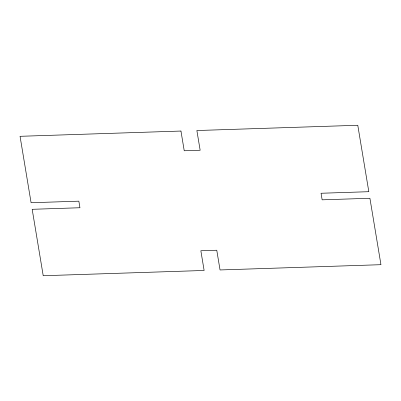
<?xml version="1.0" encoding="UTF-8"?>
<svg xmlns="http://www.w3.org/2000/svg" width="401" height="401" viewBox="0 0 401 401"><rect width="100%" height="100%" fill="white"/><g stroke="black" fill="none" stroke-linecap="round" stroke-linejoin="round"><path stroke-width="0.6" d="M180.956 131.047L20.05 136.31L31.088 202.731L78.852 201.172L79.944 207.743L32.18 209.307L43.218 275.728L204.124 270.469L200.846 250.755L216.766 250.234L220.044 269.953L380.95 264.69L369.912 198.269L322.148 199.828L321.056 193.257L368.82 191.693L357.782 125.272L196.876 130.531L200.154 150.245L184.234 150.766L180.956 131.047"/></g></svg>
